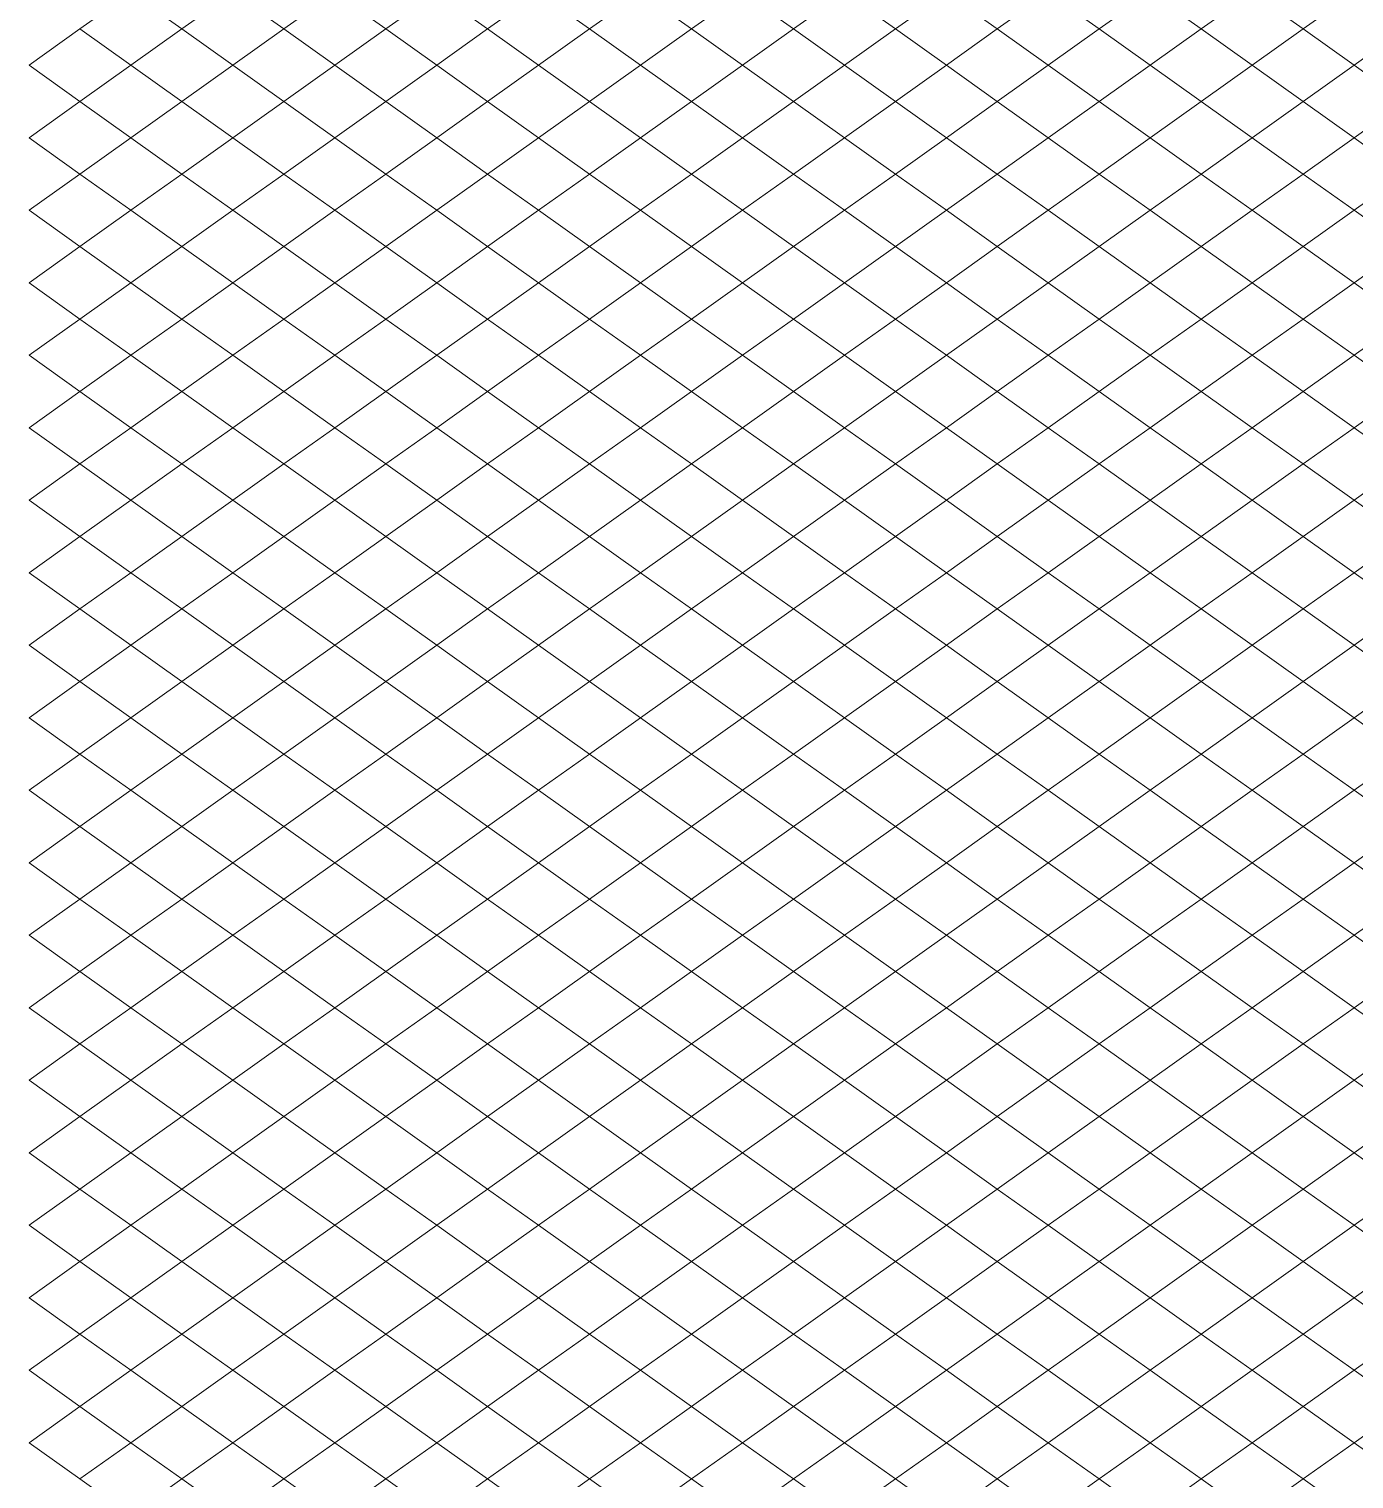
# Model space of a CAD drawing. Header units: millimetres. Extents: x 0 to 143, y 0 to 59.
# Drawn here: x 0.77 to 20.72, y 15.28 to 37.12 of the extents above; entities that cross this region are included whole.
import ezdxf

# ---------------------------------------------------------------- set-up
doc = ezdxf.new("R2010")
doc.units = ezdxf.units.MM
doc.layers.add('Основания', color=130, linetype='Continuous', lineweight=20)

msp = doc.modelspace()

# ---------------------------------------------------------------- linework, layer by layer
at = {"layer": 'Основания', "linetype": 'Continuous', "ltscale": 250}
for points in [[(2.303, 37.661), (1.535, 37.116), (2.303, 36.57), (3.07, 37.116)], [(3.838, 37.661), (3.07, 37.116), (3.838, 36.57), (4.605, 37.116)], [(5.373, 37.661), (4.605, 37.116), (5.373, 36.57), (6.14, 37.116)], [(6.908, 37.661), (6.14, 37.116), (6.908, 36.57), (7.675, 37.116)], [(8.443, 37.661), (7.675, 37.116), (8.443, 36.57), (9.21, 37.116)], [(9.978, 37.661), (9.21, 37.116), (9.978, 36.57), (10.745, 37.116)], [(11.513, 37.661), (10.745, 37.116), (11.513, 36.57), (12.28, 37.116)], [(13.048, 37.661), (12.28, 37.116), (13.048, 36.57), (13.815, 37.116)], [(14.583, 37.661), (13.815, 37.116), (14.583, 36.57), (15.35, 37.116)], [(16.118, 37.661), (15.35, 37.116), (16.118, 36.57), (16.885, 37.116)], [(17.653, 37.661), (16.885, 37.116), (17.653, 36.57), (18.42, 37.116)], [(19.188, 37.661), (18.42, 37.116), (19.188, 36.57), (19.955, 37.116)], [(20.723, 37.661), (19.955, 37.116), (20.723, 36.57), (21.49, 37.116)], [(1.535, 37.116), (0.768, 36.57), (1.535, 36.024), (2.303, 36.57)], [(3.07, 37.116), (2.303, 36.57), (3.07, 36.024), (3.838, 36.57)], [(4.605, 37.116), (3.838, 36.57), (4.605, 36.024), (5.373, 36.57)], [(6.14, 37.116), (5.373, 36.57), (6.14, 36.024), (6.908, 36.57)], [(7.675, 37.116), (6.908, 36.57), (7.675, 36.024), (8.443, 36.57)], [(9.21, 37.116), (8.443, 36.57), (9.21, 36.024), (9.978, 36.57)], [(10.745, 37.116), (9.978, 36.57), (10.745, 36.024), (11.513, 36.57)], [(12.28, 37.116), (11.513, 36.57), (12.28, 36.024), (13.048, 36.57)], [(13.815, 37.116), (13.048, 36.57), (13.815, 36.024), (14.583, 36.57)], [(15.35, 37.116), (14.583, 36.57), (15.35, 36.024), (16.118, 36.57)], [(16.885, 37.116), (16.118, 36.57), (16.885, 36.024), (17.653, 36.57)], [(18.42, 37.116), (17.653, 36.57), (18.42, 36.024), (19.188, 36.57)], [(19.955, 37.116), (19.188, 36.57), (19.955, 36.024), (20.723, 36.57)], [(21.49, 37.116), (20.723, 36.57), (21.49, 36.024), (22.258, 36.57)], [(2.303, 36.57), (1.535, 36.024), (2.303, 35.478), (3.07, 36.024)], [(3.838, 36.57), (3.07, 36.024), (3.838, 35.478), (4.605, 36.024)], [(5.373, 36.57), (4.605, 36.024), (5.373, 35.478), (6.14, 36.024)], [(6.908, 36.57), (6.14, 36.024), (6.908, 35.478), (7.675, 36.024)], [(8.443, 36.57), (7.675, 36.024), (8.443, 35.478), (9.21, 36.024)], [(9.978, 36.57), (9.21, 36.024), (9.978, 35.478), (10.745, 36.024)], [(11.513, 36.57), (10.745, 36.024), (11.513, 35.478), (12.28, 36.024)], [(13.048, 36.57), (12.28, 36.024), (13.048, 35.478), (13.815, 36.024)], [(14.583, 36.57), (13.815, 36.024), (14.583, 35.478), (15.35, 36.024)], [(16.118, 36.57), (15.35, 36.024), (16.118, 35.478), (16.885, 36.024)], [(17.653, 36.57), (16.885, 36.024), (17.653, 35.478), (18.42, 36.024)], [(19.188, 36.57), (18.42, 36.024), (19.188, 35.478), (19.955, 36.024)], [(20.723, 36.57), (19.955, 36.024), (20.723, 35.478), (21.49, 36.024)], [(1.535, 36.024), (0.768, 35.478), (1.535, 34.932), (2.303, 35.478)], [(3.07, 36.024), (2.303, 35.478), (3.07, 34.932), (3.838, 35.478)], [(4.605, 36.024), (3.838, 35.478), (4.605, 34.932), (5.373, 35.478)], [(6.14, 36.024), (5.373, 35.478), (6.14, 34.932), (6.908, 35.478)], [(7.675, 36.024), (6.908, 35.478), (7.675, 34.932), (8.443, 35.478)], [(9.21, 36.024), (8.443, 35.478), (9.21, 34.932), (9.978, 35.478)], [(10.745, 36.024), (9.978, 35.478), (10.745, 34.932), (11.513, 35.478)], [(12.28, 36.024), (11.513, 35.478), (12.28, 34.932), (13.048, 35.478)], [(13.815, 36.024), (13.048, 35.478), (13.815, 34.932), (14.583, 35.478)], [(15.35, 36.024), (14.583, 35.478), (15.35, 34.932), (16.118, 35.478)], [(16.885, 36.024), (16.118, 35.478), (16.885, 34.932), (17.653, 35.478)], [(18.42, 36.024), (17.653, 35.478), (18.42, 34.932), (19.188, 35.478)], [(19.955, 36.024), (19.188, 35.478), (19.955, 34.932), (20.723, 35.478)], [(21.49, 36.024), (20.723, 35.478), (21.49, 34.932), (22.258, 35.478)], [(2.303, 35.478), (1.535, 34.932), (2.303, 34.387), (3.07, 34.932)], [(3.838, 35.478), (3.07, 34.932), (3.838, 34.387), (4.605, 34.932)], [(5.373, 35.478), (4.605, 34.932), (5.373, 34.387), (6.14, 34.932)], [(6.908, 35.478), (6.14, 34.932), (6.908, 34.387), (7.675, 34.932)], [(8.443, 35.478), (7.675, 34.932), (8.443, 34.387), (9.21, 34.932)], [(9.978, 35.478), (9.21, 34.932), (9.978, 34.387), (10.745, 34.932)], [(11.513, 35.478), (10.745, 34.932), (11.513, 34.387), (12.28, 34.932)], [(13.048, 35.478), (12.28, 34.932), (13.048, 34.387), (13.815, 34.932)], [(14.583, 35.478), (13.815, 34.932), (14.583, 34.387), (15.35, 34.932)], [(16.118, 35.478), (15.35, 34.932), (16.118, 34.387), (16.885, 34.932)], [(17.653, 35.478), (16.885, 34.932), (17.653, 34.387), (18.42, 34.932)], [(19.188, 35.478), (18.42, 34.932), (19.188, 34.387), (19.955, 34.932)], [(20.723, 35.478), (19.955, 34.932), (20.723, 34.387), (21.49, 34.932)], [(1.535, 34.932), (0.768, 34.387), (1.535, 33.841), (2.303, 34.387)], [(3.07, 34.932), (2.303, 34.387), (3.07, 33.841), (3.838, 34.387)], [(4.605, 34.932), (3.838, 34.387), (4.605, 33.841), (5.373, 34.387)], [(6.14, 34.932), (5.373, 34.387), (6.14, 33.841), (6.908, 34.387)], [(7.675, 34.932), (6.908, 34.387), (7.675, 33.841), (8.443, 34.387)], [(9.21, 34.932), (8.443, 34.387), (9.21, 33.841), (9.978, 34.387)], [(10.745, 34.932), (9.978, 34.387), (10.745, 33.841), (11.513, 34.387)], [(12.28, 34.932), (11.513, 34.387), (12.28, 33.841), (13.048, 34.387)], [(13.815, 34.932), (13.048, 34.387), (13.815, 33.841), (14.583, 34.387)], [(15.35, 34.932), (14.583, 34.387), (15.35, 33.841), (16.118, 34.387)], [(16.885, 34.932), (16.118, 34.387), (16.885, 33.841), (17.653, 34.387)], [(18.42, 34.932), (17.653, 34.387), (18.42, 33.841), (19.188, 34.387)], [(19.955, 34.932), (19.188, 34.387), (19.955, 33.841), (20.723, 34.387)], [(2.303, 34.387), (1.535, 33.841), (2.303, 33.295), (3.07, 33.841)], [(3.838, 34.387), (3.07, 33.841), (3.838, 33.295), (4.605, 33.841)], [(5.373, 34.387), (4.605, 33.841), (5.373, 33.295), (6.14, 33.841)], [(6.908, 34.387), (6.14, 33.841), (6.908, 33.295), (7.675, 33.841)], [(8.443, 34.387), (7.675, 33.841), (8.443, 33.295), (9.21, 33.841)], [(9.978, 34.387), (9.21, 33.841), (9.978, 33.295), (10.745, 33.841)], [(11.513, 34.387), (10.745, 33.841), (11.513, 33.295), (12.28, 33.841)], [(13.048, 34.387), (12.28, 33.841), (13.048, 33.295), (13.815, 33.841)], [(14.583, 34.387), (13.815, 33.841), (14.583, 33.295), (15.35, 33.841)], [(16.118, 34.387), (15.35, 33.841), (16.118, 33.295), (16.885, 33.841)], [(17.653, 34.387), (16.885, 33.841), (17.653, 33.295), (18.42, 33.841)], [(19.188, 34.387), (18.42, 33.841), (19.188, 33.295), (19.955, 33.841)], [(20.723, 34.387), (19.955, 33.841), (20.723, 33.295), (21.49, 33.841)], [(1.535, 33.841), (0.768, 33.295), (1.535, 32.749), (2.303, 33.295)], [(3.07, 33.841), (2.303, 33.295), (3.07, 32.749), (3.838, 33.295)], [(4.605, 33.841), (3.838, 33.295), (4.605, 32.749), (5.373, 33.295)], [(6.14, 33.841), (5.373, 33.295), (6.14, 32.749), (6.908, 33.295)], [(7.675, 33.841), (6.908, 33.295), (7.675, 32.749), (8.443, 33.295)], [(9.21, 33.841), (8.443, 33.295), (9.21, 32.749), (9.978, 33.295)], [(10.745, 33.841), (9.978, 33.295), (10.745, 32.749), (11.513, 33.295)], [(12.28, 33.841), (11.513, 33.295), (12.28, 32.749), (13.048, 33.295)], [(13.815, 33.841), (13.048, 33.295), (13.815, 32.749), (14.583, 33.295)], [(15.35, 33.841), (14.583, 33.295), (15.35, 32.749), (16.118, 33.295)], [(16.885, 33.841), (16.118, 33.295), (16.885, 32.749), (17.653, 33.295)], [(18.42, 33.841), (17.653, 33.295), (18.42, 32.749), (19.188, 33.295)], [(19.955, 33.841), (19.188, 33.295), (19.955, 32.749), (20.723, 33.295)], [(2.303, 33.295), (1.535, 32.749), (2.303, 32.203), (3.07, 32.749)], [(3.838, 33.295), (3.07, 32.749), (3.838, 32.203), (4.605, 32.749)], [(5.373, 33.295), (4.605, 32.749), (5.373, 32.203), (6.14, 32.749)], [(6.908, 33.295), (6.14, 32.749), (6.908, 32.203), (7.675, 32.749)], [(8.443, 33.295), (7.675, 32.749), (8.443, 32.203), (9.21, 32.749)], [(9.978, 33.295), (9.21, 32.749), (9.978, 32.203), (10.745, 32.749)], [(11.513, 33.295), (10.745, 32.749), (11.513, 32.203), (12.28, 32.749)], [(13.048, 33.295), (12.28, 32.749), (13.048, 32.203), (13.815, 32.749)], [(14.583, 33.295), (13.815, 32.749), (14.583, 32.203), (15.35, 32.749)], [(16.118, 33.295), (15.35, 32.749), (16.118, 32.203), (16.885, 32.749)], [(17.653, 33.295), (16.885, 32.749), (17.653, 32.203), (18.42, 32.749)], [(19.188, 33.295), (18.42, 32.749), (19.188, 32.203), (19.955, 32.749)], [(20.723, 33.295), (19.955, 32.749), (20.723, 32.203), (21.49, 32.749)], [(1.535, 32.749), (0.768, 32.203), (1.535, 31.657), (2.303, 32.203)], [(3.07, 32.749), (2.303, 32.203), (3.07, 31.657), (3.838, 32.203)], [(4.605, 32.749), (3.838, 32.203), (4.605, 31.657), (5.373, 32.203)], [(6.14, 32.749), (5.373, 32.203), (6.14, 31.657), (6.908, 32.203)], [(7.675, 32.749), (6.908, 32.203), (7.675, 31.657), (8.443, 32.203)], [(9.21, 32.749), (8.443, 32.203), (9.21, 31.657), (9.978, 32.203)], [(10.745, 32.749), (9.978, 32.203), (10.745, 31.657), (11.513, 32.203)], [(12.28, 32.749), (11.513, 32.203), (12.28, 31.657), (13.048, 32.203)], [(13.815, 32.749), (13.048, 32.203), (13.815, 31.657), (14.583, 32.203)], [(15.35, 32.749), (14.583, 32.203), (15.35, 31.657), (16.118, 32.203)], [(16.885, 32.749), (16.118, 32.203), (16.885, 31.657), (17.653, 32.203)], [(18.42, 32.749), (17.653, 32.203), (18.42, 31.657), (19.188, 32.203)], [(19.955, 32.749), (19.188, 32.203), (19.955, 31.657), (20.723, 32.203)], [(2.303, 32.203), (1.535, 31.657), (2.303, 31.112), (3.07, 31.657)], [(3.838, 32.203), (3.07, 31.657), (3.838, 31.112), (4.605, 31.657)], [(5.373, 32.203), (4.605, 31.657), (5.373, 31.112), (6.14, 31.657)], [(6.908, 32.203), (6.14, 31.657), (6.908, 31.112), (7.675, 31.657)], [(8.443, 32.203), (7.675, 31.657), (8.443, 31.112), (9.21, 31.657)], [(9.978, 32.203), (9.21, 31.657), (9.978, 31.112), (10.745, 31.657)], [(11.513, 32.203), (10.745, 31.657), (11.513, 31.112), (12.28, 31.657)], [(13.048, 32.203), (12.28, 31.657), (13.048, 31.112), (13.815, 31.657)], [(14.583, 32.203), (13.815, 31.657), (14.583, 31.112), (15.35, 31.657)], [(16.118, 32.203), (15.35, 31.657), (16.118, 31.112), (16.885, 31.657)], [(17.653, 32.203), (16.885, 31.657), (17.653, 31.112), (18.42, 31.657)], [(19.188, 32.203), (18.42, 31.657), (19.188, 31.112), (19.955, 31.657)], [(20.723, 32.203), (19.955, 31.657), (20.723, 31.112), (21.49, 31.657)], [(1.535, 31.657), (0.768, 31.112), (1.535, 30.566), (2.303, 31.112)], [(3.07, 31.657), (2.303, 31.112), (3.07, 30.566), (3.838, 31.112)], [(4.605, 31.657), (3.838, 31.112), (4.605, 30.566), (5.373, 31.112)], [(6.14, 31.657), (5.373, 31.112), (6.14, 30.566), (6.908, 31.112)], [(7.675, 31.657), (6.908, 31.112), (7.675, 30.566), (8.443, 31.112)], [(9.21, 31.657), (8.443, 31.112), (9.21, 30.566), (9.978, 31.112)], [(10.745, 31.657), (9.978, 31.112), (10.745, 30.566), (11.513, 31.112)], [(12.28, 31.657), (11.513, 31.112), (12.28, 30.566), (13.048, 31.112)], [(13.815, 31.657), (13.048, 31.112), (13.815, 30.566), (14.583, 31.112)], [(15.35, 31.657), (14.583, 31.112), (15.35, 30.566), (16.118, 31.112)], [(16.885, 31.657), (16.118, 31.112), (16.885, 30.566), (17.653, 31.112)], [(18.42, 31.657), (17.653, 31.112), (18.42, 30.566), (19.188, 31.112)], [(19.955, 31.657), (19.188, 31.112), (19.955, 30.566), (20.723, 31.112)], [(2.303, 31.112), (1.535, 30.566), (2.303, 30.02), (3.07, 30.566)], [(3.838, 31.112), (3.07, 30.566), (3.838, 30.02), (4.605, 30.566)], [(5.373, 31.112), (4.605, 30.566), (5.373, 30.02), (6.14, 30.566)], [(6.908, 31.112), (6.14, 30.566), (6.908, 30.02), (7.675, 30.566)], [(8.443, 31.112), (7.675, 30.566), (8.443, 30.02), (9.21, 30.566)], [(9.978, 31.112), (9.21, 30.566), (9.978, 30.02), (10.745, 30.566)], [(11.513, 31.112), (10.745, 30.566), (11.513, 30.02), (12.28, 30.566)], [(13.048, 31.112), (12.28, 30.566), (13.048, 30.02), (13.815, 30.566)], [(14.583, 31.112), (13.815, 30.566), (14.583, 30.02), (15.35, 30.566)], [(16.118, 31.112), (15.35, 30.566), (16.118, 30.02), (16.885, 30.566)], [(17.653, 31.112), (16.885, 30.566), (17.653, 30.02), (18.42, 30.566)], [(19.188, 31.112), (18.42, 30.566), (19.188, 30.02), (19.955, 30.566)], [(20.723, 31.112), (19.955, 30.566), (20.723, 30.02), (21.49, 30.566)], [(1.535, 30.566), (0.768, 30.02), (1.535, 29.474), (2.303, 30.02)], [(3.07, 30.566), (2.303, 30.02), (3.07, 29.474), (3.838, 30.02)], [(4.605, 30.566), (3.838, 30.02), (4.605, 29.474), (5.373, 30.02)], [(6.14, 30.566), (5.373, 30.02), (6.14, 29.474), (6.908, 30.02)], [(7.675, 30.566), (6.908, 30.02), (7.675, 29.474), (8.443, 30.02)], [(9.21, 30.566), (8.443, 30.02), (9.21, 29.474), (9.978, 30.02)], [(10.745, 30.566), (9.978, 30.02), (10.745, 29.474), (11.513, 30.02)], [(12.28, 30.566), (11.513, 30.02), (12.28, 29.474), (13.048, 30.02)], [(13.815, 30.566), (13.048, 30.02), (13.815, 29.474), (14.583, 30.02)], [(15.35, 30.566), (14.583, 30.02), (15.35, 29.474), (16.118, 30.02)], [(16.885, 30.566), (16.118, 30.02), (16.885, 29.474), (17.653, 30.02)], [(18.42, 30.566), (17.653, 30.02), (18.42, 29.474), (19.188, 30.02)], [(19.955, 30.566), (19.188, 30.02), (19.955, 29.474), (20.723, 30.02)], [(2.303, 30.02), (1.535, 29.474), (2.303, 28.928), (3.07, 29.474)], [(3.838, 30.02), (3.07, 29.474), (3.838, 28.928), (4.605, 29.474)], [(5.373, 30.02), (4.605, 29.474), (5.373, 28.928), (6.14, 29.474)], [(6.908, 30.02), (6.14, 29.474), (6.908, 28.928), (7.675, 29.474)], [(8.443, 30.02), (7.675, 29.474), (8.443, 28.928), (9.21, 29.474)], [(9.978, 30.02), (9.21, 29.474), (9.978, 28.928), (10.745, 29.474)], [(11.513, 30.02), (10.745, 29.474), (11.513, 28.928), (12.28, 29.474)], [(13.048, 30.02), (12.28, 29.474), (13.048, 28.928), (13.815, 29.474)], [(14.583, 30.02), (13.815, 29.474), (14.583, 28.928), (15.35, 29.474)], [(16.118, 30.02), (15.35, 29.474), (16.118, 28.928), (16.885, 29.474)], [(17.653, 30.02), (16.885, 29.474), (17.653, 28.928), (18.42, 29.474)], [(19.188, 30.02), (18.42, 29.474), (19.188, 28.928), (19.955, 29.474)], [(20.723, 30.02), (19.955, 29.474), (20.723, 28.928), (21.49, 29.474)], [(1.535, 29.474), (0.768, 28.928), (1.535, 28.383), (2.303, 28.928)], [(3.07, 29.474), (2.303, 28.928), (3.07, 28.383), (3.838, 28.928)], [(4.605, 29.474), (3.838, 28.928), (4.605, 28.383), (5.373, 28.928)], [(6.14, 29.474), (5.373, 28.928), (6.14, 28.383), (6.908, 28.928)], [(7.675, 29.474), (6.908, 28.928), (7.675, 28.383), (8.443, 28.928)], [(9.21, 29.474), (8.443, 28.928), (9.21, 28.383), (9.978, 28.928)], [(10.745, 29.474), (9.978, 28.928), (10.745, 28.383), (11.513, 28.928)], [(12.28, 29.474), (11.513, 28.928), (12.28, 28.383), (13.048, 28.928)], [(13.815, 29.474), (13.048, 28.928), (13.815, 28.383), (14.583, 28.928)], [(15.35, 29.474), (14.583, 28.928), (15.35, 28.383), (16.118, 28.928)], [(16.885, 29.474), (16.118, 28.928), (16.885, 28.383), (17.653, 28.928)], [(18.42, 29.474), (17.653, 28.928), (18.42, 28.383), (19.188, 28.928)], [(19.955, 29.474), (19.188, 28.928), (19.955, 28.383), (20.723, 28.928)], [(2.303, 28.928), (1.535, 28.383), (2.303, 27.837), (3.07, 28.383)], [(3.838, 28.928), (3.07, 28.383), (3.838, 27.837), (4.605, 28.383)], [(5.373, 28.928), (4.605, 28.383), (5.373, 27.837), (6.14, 28.383)], [(6.908, 28.928), (6.14, 28.383), (6.908, 27.837), (7.675, 28.383)], [(8.443, 28.928), (7.675, 28.383), (8.443, 27.837), (9.21, 28.383)], [(9.978, 28.928), (9.21, 28.383), (9.978, 27.837), (10.745, 28.383)], [(11.513, 28.928), (10.745, 28.383), (11.513, 27.837), (12.28, 28.383)], [(13.048, 28.928), (12.28, 28.383), (13.048, 27.837), (13.815, 28.383)], [(14.583, 28.928), (13.815, 28.383), (14.583, 27.837), (15.35, 28.383)], [(16.118, 28.928), (15.35, 28.383), (16.118, 27.837), (16.885, 28.383)], [(17.653, 28.928), (16.885, 28.383), (17.653, 27.837), (18.42, 28.383)], [(19.188, 28.928), (18.42, 28.383), (19.188, 27.837), (19.955, 28.383)], [(20.723, 28.928), (19.955, 28.383), (20.723, 27.837), (21.49, 28.383)], [(1.535, 28.383), (0.768, 27.837), (1.535, 27.291), (2.303, 27.837)], [(3.07, 28.383), (2.303, 27.837), (3.07, 27.291), (3.838, 27.837)], [(4.605, 28.383), (3.838, 27.837), (4.605, 27.291), (5.373, 27.837)], [(6.14, 28.383), (5.373, 27.837), (6.14, 27.291), (6.908, 27.837)], [(7.675, 28.383), (6.908, 27.837), (7.675, 27.291), (8.443, 27.837)], [(9.21, 28.383), (8.443, 27.837), (9.21, 27.291), (9.978, 27.837)], [(10.745, 28.383), (9.978, 27.837), (10.745, 27.291), (11.513, 27.837)], [(12.28, 28.383), (11.513, 27.837), (12.28, 27.291), (13.048, 27.837)], [(13.815, 28.383), (13.048, 27.837), (13.815, 27.291), (14.583, 27.837)], [(15.35, 28.383), (14.583, 27.837), (15.35, 27.291), (16.118, 27.837)], [(16.885, 28.383), (16.118, 27.837), (16.885, 27.291), (17.653, 27.837)], [(18.42, 28.383), (17.653, 27.837), (18.42, 27.291), (19.188, 27.837)], [(19.955, 28.383), (19.188, 27.837), (19.955, 27.291), (20.723, 27.837)], [(2.303, 27.837), (1.535, 27.291), (2.303, 26.745), (3.07, 27.291)], [(3.838, 27.837), (3.07, 27.291), (3.838, 26.745), (4.605, 27.291)], [(5.373, 27.837), (4.605, 27.291), (5.373, 26.745), (6.14, 27.291)], [(6.908, 27.837), (6.14, 27.291), (6.908, 26.745), (7.675, 27.291)], [(8.443, 27.837), (7.675, 27.291), (8.443, 26.745), (9.21, 27.291)], [(9.978, 27.837), (9.21, 27.291), (9.978, 26.745), (10.745, 27.291)], [(11.513, 27.837), (10.745, 27.291), (11.513, 26.745), (12.28, 27.291)], [(13.048, 27.837), (12.28, 27.291), (13.048, 26.745), (13.815, 27.291)], [(14.583, 27.837), (13.815, 27.291), (14.583, 26.745), (15.35, 27.291)], [(16.118, 27.837), (15.35, 27.291), (16.118, 26.745), (16.885, 27.291)], [(17.653, 27.837), (16.885, 27.291), (17.653, 26.745), (18.42, 27.291)], [(19.188, 27.837), (18.42, 27.291), (19.188, 26.745), (19.955, 27.291)], [(20.723, 27.837), (19.955, 27.291), (20.723, 26.745), (21.49, 27.291)], [(1.535, 27.291), (0.768, 26.745), (1.535, 26.199), (2.303, 26.745)], [(3.07, 27.291), (2.303, 26.745), (3.07, 26.199), (3.838, 26.745)], [(4.605, 27.291), (3.838, 26.745), (4.605, 26.199), (5.373, 26.745)], [(6.14, 27.291), (5.373, 26.745), (6.14, 26.199), (6.908, 26.745)], [(7.675, 27.291), (6.908, 26.745), (7.675, 26.199), (8.443, 26.745)], [(9.21, 27.291), (8.443, 26.745), (9.21, 26.199), (9.978, 26.745)], [(10.745, 27.291), (9.978, 26.745), (10.745, 26.199), (11.513, 26.745)], [(12.28, 27.291), (11.513, 26.745), (12.28, 26.199), (13.048, 26.745)], [(13.815, 27.291), (13.048, 26.745), (13.815, 26.199), (14.583, 26.745)], [(15.35, 27.291), (14.583, 26.745), (15.35, 26.199), (16.118, 26.745)], [(16.885, 27.291), (16.118, 26.745), (16.885, 26.199), (17.653, 26.745)], [(18.42, 27.291), (17.653, 26.745), (18.42, 26.199), (19.188, 26.745)], [(19.955, 27.291), (19.188, 26.745), (19.955, 26.199), (20.723, 26.745)], [(2.303, 26.745), (1.535, 26.199), (2.303, 25.653), (3.07, 26.199)], [(3.838, 26.745), (3.07, 26.199), (3.838, 25.653), (4.605, 26.199)], [(5.373, 26.745), (4.605, 26.199), (5.373, 25.653), (6.14, 26.199)], [(6.908, 26.745), (6.14, 26.199), (6.908, 25.653), (7.675, 26.199)], [(8.443, 26.745), (7.675, 26.199), (8.443, 25.653), (9.21, 26.199)], [(9.978, 26.745), (9.21, 26.199), (9.978, 25.653), (10.745, 26.199)], [(11.513, 26.745), (10.745, 26.199), (11.513, 25.653), (12.28, 26.199)], [(13.048, 26.745), (12.28, 26.199), (13.048, 25.653), (13.815, 26.199)], [(14.583, 26.745), (13.815, 26.199), (14.583, 25.653), (15.35, 26.199)], [(16.118, 26.745), (15.35, 26.199), (16.118, 25.653), (16.885, 26.199)], [(17.653, 26.745), (16.885, 26.199), (17.653, 25.653), (18.42, 26.199)], [(19.188, 26.745), (18.42, 26.199), (19.188, 25.653), (19.955, 26.199)], [(20.723, 26.745), (19.955, 26.199), (20.723, 25.653), (21.49, 26.199)], [(1.535, 26.199), (0.768, 25.653), (1.535, 25.108), (2.303, 25.653)], [(3.07, 26.199), (2.303, 25.653), (3.07, 25.108), (3.838, 25.653)], [(4.605, 26.199), (3.838, 25.653), (4.605, 25.108), (5.373, 25.653)], [(6.14, 26.199), (5.373, 25.653), (6.14, 25.108), (6.908, 25.653)], [(7.675, 26.199), (6.908, 25.653), (7.675, 25.108), (8.443, 25.653)], [(9.21, 26.199), (8.443, 25.653), (9.21, 25.108), (9.978, 25.653)], [(10.745, 26.199), (9.978, 25.653), (10.745, 25.108), (11.513, 25.653)], [(12.28, 26.199), (11.513, 25.653), (12.28, 25.108), (13.048, 25.653)], [(13.815, 26.199), (13.048, 25.653), (13.815, 25.108), (14.583, 25.653)], [(15.35, 26.199), (14.583, 25.653), (15.35, 25.108), (16.118, 25.653)], [(16.885, 26.199), (16.118, 25.653), (16.885, 25.108), (17.653, 25.653)], [(18.42, 26.199), (17.653, 25.653), (18.42, 25.108), (19.188, 25.653)], [(19.955, 26.199), (19.188, 25.653), (19.955, 25.108), (20.723, 25.653)], [(2.303, 25.653), (1.535, 25.108), (2.303, 24.562), (3.07, 25.108)], [(3.838, 25.653), (3.07, 25.108), (3.838, 24.562), (4.605, 25.108)], [(5.373, 25.653), (4.605, 25.108), (5.373, 24.562), (6.14, 25.108)], [(6.908, 25.653), (6.14, 25.108), (6.908, 24.562), (7.675, 25.108)], [(8.443, 25.653), (7.675, 25.108), (8.443, 24.562), (9.21, 25.108)], [(9.978, 25.653), (9.21, 25.108), (9.978, 24.562), (10.745, 25.108)], [(11.513, 25.653), (10.745, 25.108), (11.513, 24.562), (12.28, 25.108)], [(13.048, 25.653), (12.28, 25.108), (13.048, 24.562), (13.815, 25.108)], [(14.583, 25.653), (13.815, 25.108), (14.583, 24.562), (15.35, 25.108)], [(16.118, 25.653), (15.35, 25.108), (16.118, 24.562), (16.885, 25.108)], [(17.653, 25.653), (16.885, 25.108), (17.653, 24.562), (18.42, 25.108)], [(19.188, 25.653), (18.42, 25.108), (19.188, 24.562), (19.955, 25.108)], [(20.723, 25.653), (19.955, 25.108), (20.723, 24.562), (21.49, 25.108)], [(1.535, 25.108), (0.768, 24.562), (1.535, 24.016), (2.303, 24.562)], [(3.07, 25.108), (2.303, 24.562), (3.07, 24.016), (3.838, 24.562)], [(4.605, 25.108), (3.838, 24.562), (4.605, 24.016), (5.373, 24.562)], [(6.14, 25.108), (5.373, 24.562), (6.14, 24.016), (6.908, 24.562)], [(7.675, 25.108), (6.908, 24.562), (7.675, 24.016), (8.443, 24.562)], [(9.21, 25.108), (8.443, 24.562), (9.21, 24.016), (9.978, 24.562)], [(10.745, 25.108), (9.978, 24.562), (10.745, 24.016), (11.513, 24.562)], [(12.28, 25.108), (11.513, 24.562), (12.28, 24.016), (13.048, 24.562)], [(13.815, 25.108), (13.048, 24.562), (13.815, 24.016), (14.583, 24.562)], [(15.35, 25.108), (14.583, 24.562), (15.35, 24.016), (16.118, 24.562)], [(16.885, 25.108), (16.118, 24.562), (16.885, 24.016), (17.653, 24.562)], [(18.42, 25.108), (17.653, 24.562), (18.42, 24.016), (19.188, 24.562)], [(19.955, 25.108), (19.188, 24.562), (19.955, 24.016), (20.723, 24.562)], [(2.303, 24.562), (1.535, 24.016), (2.303, 23.47), (3.07, 24.016)], [(3.838, 24.562), (3.07, 24.016), (3.838, 23.47), (4.605, 24.016)], [(5.373, 24.562), (4.605, 24.016), (5.373, 23.47), (6.14, 24.016)], [(6.908, 24.562), (6.14, 24.016), (6.908, 23.47), (7.675, 24.016)], [(8.443, 24.562), (7.675, 24.016), (8.443, 23.47), (9.21, 24.016)], [(9.978, 24.562), (9.21, 24.016), (9.978, 23.47), (10.745, 24.016)], [(11.513, 24.562), (10.745, 24.016), (11.513, 23.47), (12.28, 24.016)], [(13.048, 24.562), (12.28, 24.016), (13.048, 23.47), (13.815, 24.016)], [(14.583, 24.562), (13.815, 24.016), (14.583, 23.47), (15.35, 24.016)], [(16.118, 24.562), (15.35, 24.016), (16.118, 23.47), (16.885, 24.016)], [(17.653, 24.562), (16.885, 24.016), (17.653, 23.47), (18.42, 24.016)], [(19.188, 24.562), (18.42, 24.016), (19.188, 23.47), (19.955, 24.016)], [(20.723, 24.562), (19.955, 24.016), (20.723, 23.47), (21.49, 24.016)], [(1.535, 24.016), (0.768, 23.47), (1.535, 22.924), (2.303, 23.47)], [(3.07, 24.016), (2.303, 23.47), (3.07, 22.924), (3.838, 23.47)], [(4.605, 24.016), (3.838, 23.47), (4.605, 22.924), (5.373, 23.47)], [(6.14, 24.016), (5.373, 23.47), (6.14, 22.924), (6.908, 23.47)], [(7.675, 24.016), (6.908, 23.47), (7.675, 22.924), (8.443, 23.47)], [(9.21, 24.016), (8.443, 23.47), (9.21, 22.924), (9.978, 23.47)], [(10.745, 24.016), (9.978, 23.47), (10.745, 22.924), (11.513, 23.47)], [(12.28, 24.016), (11.513, 23.47), (12.28, 22.924), (13.048, 23.47)], [(13.815, 24.016), (13.048, 23.47), (13.815, 22.924), (14.583, 23.47)], [(15.35, 24.016), (14.583, 23.47), (15.35, 22.924), (16.118, 23.47)], [(16.885, 24.016), (16.118, 23.47), (16.885, 22.924), (17.653, 23.47)], [(18.42, 24.016), (17.653, 23.47), (18.42, 22.924), (19.188, 23.47)], [(19.955, 24.016), (19.188, 23.47), (19.955, 22.924), (20.723, 23.47)], [(2.303, 23.47), (1.535, 22.924), (2.303, 22.379), (3.07, 22.924)], [(3.838, 23.47), (3.07, 22.924), (3.838, 22.379), (4.605, 22.924)], [(5.373, 23.47), (4.605, 22.924), (5.373, 22.379), (6.14, 22.924)], [(6.908, 23.47), (6.14, 22.924), (6.908, 22.379), (7.675, 22.924)], [(8.443, 23.47), (7.675, 22.924), (8.443, 22.379), (9.21, 22.924)], [(9.978, 23.47), (9.21, 22.924), (9.978, 22.379), (10.745, 22.924)], [(11.513, 23.47), (10.745, 22.924), (11.513, 22.379), (12.28, 22.924)], [(13.048, 23.47), (12.28, 22.924), (13.048, 22.379), (13.815, 22.924)], [(14.583, 23.47), (13.815, 22.924), (14.583, 22.379), (15.35, 22.924)], [(16.118, 23.47), (15.35, 22.924), (16.118, 22.379), (16.885, 22.924)], [(17.653, 23.47), (16.885, 22.924), (17.653, 22.379), (18.42, 22.924)], [(19.188, 23.47), (18.42, 22.924), (19.188, 22.379), (19.955, 22.924)], [(20.723, 23.47), (19.955, 22.924), (20.723, 22.379), (21.49, 22.924)], [(1.535, 22.924), (0.768, 22.379), (1.535, 21.833), (2.303, 22.379)], [(3.07, 22.924), (2.303, 22.379), (3.07, 21.833), (3.838, 22.379)], [(4.605, 22.924), (3.838, 22.379), (4.605, 21.833), (5.373, 22.379)], [(6.14, 22.924), (5.373, 22.379), (6.14, 21.833), (6.908, 22.379)], [(7.675, 22.924), (6.908, 22.379), (7.675, 21.833), (8.443, 22.379)], [(9.21, 22.924), (8.443, 22.379), (9.21, 21.833), (9.978, 22.379)], [(10.745, 22.924), (9.978, 22.379), (10.745, 21.833), (11.513, 22.379)], [(12.28, 22.924), (11.513, 22.379), (12.28, 21.833), (13.048, 22.379)], [(13.815, 22.924), (13.048, 22.379), (13.815, 21.833), (14.583, 22.379)], [(15.35, 22.924), (14.583, 22.379), (15.35, 21.833), (16.118, 22.379)], [(16.885, 22.924), (16.118, 22.379), (16.885, 21.833), (17.653, 22.379)], [(18.42, 22.924), (17.653, 22.379), (18.42, 21.833), (19.188, 22.379)], [(19.955, 22.924), (19.188, 22.379), (19.955, 21.833), (20.723, 22.379)], [(2.303, 22.379), (1.535, 21.833), (2.303, 21.287), (3.07, 21.833)], [(3.838, 22.379), (3.07, 21.833), (3.838, 21.287), (4.605, 21.833)], [(5.373, 22.379), (4.605, 21.833), (5.373, 21.287), (6.14, 21.833)], [(6.908, 22.379), (6.14, 21.833), (6.908, 21.287), (7.675, 21.833)], [(8.443, 22.379), (7.675, 21.833), (8.443, 21.287), (9.21, 21.833)], [(9.978, 22.379), (9.21, 21.833), (9.978, 21.287), (10.745, 21.833)], [(11.513, 22.379), (10.745, 21.833), (11.513, 21.287), (12.28, 21.833)], [(13.048, 22.379), (12.28, 21.833), (13.048, 21.287), (13.815, 21.833)], [(14.583, 22.379), (13.815, 21.833), (14.583, 21.287), (15.35, 21.833)], [(16.118, 22.379), (15.35, 21.833), (16.118, 21.287), (16.885, 21.833)], [(17.653, 22.379), (16.885, 21.833), (17.653, 21.287), (18.42, 21.833)], [(19.188, 22.379), (18.42, 21.833), (19.188, 21.287), (19.955, 21.833)], [(20.723, 22.379), (19.955, 21.833), (20.723, 21.287), (21.49, 21.833)], [(1.535, 21.833), (0.768, 21.287), (1.535, 20.741), (2.303, 21.287)], [(3.07, 21.833), (2.303, 21.287), (3.07, 20.741), (3.838, 21.287)], [(4.605, 21.833), (3.838, 21.287), (4.605, 20.741), (5.373, 21.287)], [(6.14, 21.833), (5.373, 21.287), (6.14, 20.741), (6.908, 21.287)], [(7.675, 21.833), (6.908, 21.287), (7.675, 20.741), (8.443, 21.287)], [(9.21, 21.833), (8.443, 21.287), (9.21, 20.741), (9.978, 21.287)], [(10.745, 21.833), (9.978, 21.287), (10.745, 20.741), (11.513, 21.287)], [(12.28, 21.833), (11.513, 21.287), (12.28, 20.741), (13.048, 21.287)], [(13.815, 21.833), (13.048, 21.287), (13.815, 20.741), (14.583, 21.287)], [(15.35, 21.833), (14.583, 21.287), (15.35, 20.741), (16.118, 21.287)], [(16.885, 21.833), (16.118, 21.287), (16.885, 20.741), (17.653, 21.287)], [(18.42, 21.833), (17.653, 21.287), (18.42, 20.741), (19.188, 21.287)], [(19.955, 21.833), (19.188, 21.287), (19.955, 20.741), (20.723, 21.287)], [(2.303, 21.287), (1.535, 20.741), (2.303, 20.195), (3.07, 20.741)], [(3.838, 21.287), (3.07, 20.741), (3.838, 20.195), (4.605, 20.741)], [(5.373, 21.287), (4.605, 20.741), (5.373, 20.195), (6.14, 20.741)], [(6.908, 21.287), (6.14, 20.741), (6.908, 20.195), (7.675, 20.741)], [(8.443, 21.287), (7.675, 20.741), (8.443, 20.195), (9.21, 20.741)], [(9.978, 21.287), (9.21, 20.741), (9.978, 20.195), (10.745, 20.741)], [(11.513, 21.287), (10.745, 20.741), (11.513, 20.195), (12.28, 20.741)], [(13.048, 21.287), (12.28, 20.741), (13.048, 20.195), (13.815, 20.741)], [(14.583, 21.287), (13.815, 20.741), (14.583, 20.195), (15.35, 20.741)], [(16.118, 21.287), (15.35, 20.741), (16.118, 20.195), (16.885, 20.741)], [(17.653, 21.287), (16.885, 20.741), (17.653, 20.195), (18.42, 20.741)], [(19.188, 21.287), (18.42, 20.741), (19.188, 20.195), (19.955, 20.741)], [(20.723, 21.287), (19.955, 20.741), (20.723, 20.195), (21.49, 20.741)], [(1.535, 20.741), (0.768, 20.195), (1.535, 19.649), (2.303, 20.195)], [(3.07, 20.741), (2.303, 20.195), (3.07, 19.649), (3.838, 20.195)], [(4.605, 20.741), (3.838, 20.195), (4.605, 19.649), (5.373, 20.195)], [(6.14, 20.741), (5.373, 20.195), (6.14, 19.649), (6.908, 20.195)], [(7.675, 20.741), (6.908, 20.195), (7.675, 19.649), (8.443, 20.195)], [(9.21, 20.741), (8.443, 20.195), (9.21, 19.649), (9.978, 20.195)], [(10.745, 20.741), (9.978, 20.195), (10.745, 19.649), (11.513, 20.195)], [(12.28, 20.741), (11.513, 20.195), (12.28, 19.649), (13.048, 20.195)], [(13.815, 20.741), (13.048, 20.195), (13.815, 19.649), (14.583, 20.195)], [(15.35, 20.741), (14.583, 20.195), (15.35, 19.649), (16.118, 20.195)], [(16.885, 20.741), (16.118, 20.195), (16.885, 19.649), (17.653, 20.195)], [(18.42, 20.741), (17.653, 20.195), (18.42, 19.649), (19.188, 20.195)], [(19.955, 20.741), (19.188, 20.195), (19.955, 19.649), (20.723, 20.195)], [(2.303, 20.195), (1.535, 19.649), (2.303, 19.104), (3.07, 19.649)], [(3.838, 20.195), (3.07, 19.649), (3.838, 19.104), (4.605, 19.649)], [(5.373, 20.195), (4.605, 19.649), (5.373, 19.104), (6.14, 19.649)], [(6.908, 20.195), (6.14, 19.649), (6.908, 19.104), (7.675, 19.649)], [(8.443, 20.195), (7.675, 19.649), (8.443, 19.104), (9.21, 19.649)], [(9.978, 20.195), (9.21, 19.649), (9.978, 19.104), (10.745, 19.649)], [(11.513, 20.195), (10.745, 19.649), (11.513, 19.104), (12.28, 19.649)], [(13.048, 20.195), (12.28, 19.649), (13.048, 19.104), (13.815, 19.649)], [(14.583, 20.195), (13.815, 19.649), (14.583, 19.104), (15.35, 19.649)], [(16.118, 20.195), (15.35, 19.649), (16.118, 19.104), (16.885, 19.649)], [(17.653, 20.195), (16.885, 19.649), (17.653, 19.104), (18.42, 19.649)], [(19.188, 20.195), (18.42, 19.649), (19.188, 19.104), (19.955, 19.649)], [(20.723, 20.195), (19.955, 19.649), (20.723, 19.104), (21.49, 19.649)], [(1.535, 19.649), (0.768, 19.104), (1.535, 18.558), (2.303, 19.104)], [(3.07, 19.649), (2.303, 19.104), (3.07, 18.558), (3.838, 19.104)], [(4.605, 19.649), (3.838, 19.104), (4.605, 18.558), (5.373, 19.104)], [(6.14, 19.649), (5.373, 19.104), (6.14, 18.558), (6.908, 19.104)], [(7.675, 19.649), (6.908, 19.104), (7.675, 18.558), (8.443, 19.104)], [(9.21, 19.649), (8.443, 19.104), (9.21, 18.558), (9.978, 19.104)], [(10.745, 19.649), (9.978, 19.104), (10.745, 18.558), (11.513, 19.104)], [(12.28, 19.649), (11.513, 19.104), (12.28, 18.558), (13.048, 19.104)], [(13.815, 19.649), (13.048, 19.104), (13.815, 18.558), (14.583, 19.104)], [(15.35, 19.649), (14.583, 19.104), (15.35, 18.558), (16.118, 19.104)], [(16.885, 19.649), (16.118, 19.104), (16.885, 18.558), (17.653, 19.104)], [(18.42, 19.649), (17.653, 19.104), (18.42, 18.558), (19.188, 19.104)], [(19.955, 19.649), (19.188, 19.104), (19.955, 18.558), (20.723, 19.104)], [(2.303, 19.104), (1.535, 18.558), (2.303, 18.012), (3.07, 18.558)], [(3.838, 19.104), (3.07, 18.558), (3.838, 18.012), (4.605, 18.558)], [(5.373, 19.104), (4.605, 18.558), (5.373, 18.012), (6.14, 18.558)], [(6.908, 19.104), (6.14, 18.558), (6.908, 18.012), (7.675, 18.558)], [(8.443, 19.104), (7.675, 18.558), (8.443, 18.012), (9.21, 18.558)], [(9.978, 19.104), (9.21, 18.558), (9.978, 18.012), (10.745, 18.558)], [(11.513, 19.104), (10.745, 18.558), (11.513, 18.012), (12.28, 18.558)], [(13.048, 19.104), (12.28, 18.558), (13.048, 18.012), (13.815, 18.558)], [(14.583, 19.104), (13.815, 18.558), (14.583, 18.012), (15.35, 18.558)], [(16.118, 19.104), (15.35, 18.558), (16.118, 18.012), (16.885, 18.558)], [(17.653, 19.104), (16.885, 18.558), (17.653, 18.012), (18.42, 18.558)], [(19.188, 19.104), (18.42, 18.558), (19.188, 18.012), (19.955, 18.558)], [(20.723, 19.104), (19.955, 18.558), (20.723, 18.012), (21.49, 18.558)], [(1.535, 18.558), (0.768, 18.012), (1.535, 17.466), (2.303, 18.012)], [(3.07, 18.558), (2.303, 18.012), (3.07, 17.466), (3.838, 18.012)], [(4.605, 18.558), (3.838, 18.012), (4.605, 17.466), (5.373, 18.012)], [(6.14, 18.558), (5.373, 18.012), (6.14, 17.466), (6.908, 18.012)], [(7.675, 18.558), (6.908, 18.012), (7.675, 17.466), (8.443, 18.012)], [(9.21, 18.558), (8.443, 18.012), (9.21, 17.466), (9.978, 18.012)], [(10.745, 18.558), (9.978, 18.012), (10.745, 17.466), (11.513, 18.012)], [(12.28, 18.558), (11.513, 18.012), (12.28, 17.466), (13.048, 18.012)], [(13.815, 18.558), (13.048, 18.012), (13.815, 17.466), (14.583, 18.012)], [(15.35, 18.558), (14.583, 18.012), (15.35, 17.466), (16.118, 18.012)], [(16.885, 18.558), (16.118, 18.012), (16.885, 17.466), (17.653, 18.012)], [(18.42, 18.558), (17.653, 18.012), (18.42, 17.466), (19.188, 18.012)], [(19.955, 18.558), (19.188, 18.012), (19.955, 17.466), (20.723, 18.012)], [(2.303, 18.012), (1.535, 17.466), (2.303, 16.92), (3.07, 17.466)], [(3.838, 18.012), (3.07, 17.466), (3.838, 16.92), (4.605, 17.466)], [(5.373, 18.012), (4.605, 17.466), (5.373, 16.92), (6.14, 17.466)], [(6.908, 18.012), (6.14, 17.466), (6.908, 16.92), (7.675, 17.466)], [(8.443, 18.012), (7.675, 17.466), (8.443, 16.92), (9.21, 17.466)], [(9.978, 18.012), (9.21, 17.466), (9.978, 16.92), (10.745, 17.466)], [(11.513, 18.012), (10.745, 17.466), (11.513, 16.92), (12.28, 17.466)], [(13.048, 18.012), (12.28, 17.466), (13.048, 16.92), (13.815, 17.466)], [(14.583, 18.012), (13.815, 17.466), (14.583, 16.92), (15.35, 17.466)], [(16.118, 18.012), (15.35, 17.466), (16.118, 16.92), (16.885, 17.466)], [(17.653, 18.012), (16.885, 17.466), (17.653, 16.92), (18.42, 17.466)], [(19.188, 18.012), (18.42, 17.466), (19.188, 16.92), (19.955, 17.466)], [(20.723, 18.012), (19.955, 17.466), (20.723, 16.92), (21.49, 17.466)], [(1.535, 17.466), (0.768, 16.92), (1.535, 16.375), (2.303, 16.92)], [(3.07, 17.466), (2.303, 16.92), (3.07, 16.375), (3.838, 16.92)], [(4.605, 17.466), (3.838, 16.92), (4.605, 16.375), (5.373, 16.92)], [(6.14, 17.466), (5.373, 16.92), (6.14, 16.375), (6.908, 16.92)], [(7.675, 17.466), (6.908, 16.92), (7.675, 16.375), (8.443, 16.92)], [(9.21, 17.466), (8.443, 16.92), (9.21, 16.375), (9.978, 16.92)], [(10.745, 17.466), (9.978, 16.92), (10.745, 16.375), (11.513, 16.92)], [(12.28, 17.466), (11.513, 16.92), (12.28, 16.375), (13.048, 16.92)], [(13.815, 17.466), (13.048, 16.92), (13.815, 16.375), (14.583, 16.92)], [(15.35, 17.466), (14.583, 16.92), (15.35, 16.375), (16.118, 16.92)], [(16.885, 17.466), (16.118, 16.92), (16.885, 16.375), (17.653, 16.92)], [(18.42, 17.466), (17.653, 16.92), (18.42, 16.375), (19.188, 16.92)], [(19.955, 17.466), (19.188, 16.92), (19.955, 16.375), (20.723, 16.92)], [(2.303, 16.92), (1.535, 16.375), (2.303, 15.829), (3.07, 16.375)], [(3.838, 16.92), (3.07, 16.375), (3.838, 15.829), (4.605, 16.375)], [(5.373, 16.92), (4.605, 16.375), (5.373, 15.829), (6.14, 16.375)], [(6.908, 16.92), (6.14, 16.375), (6.908, 15.829), (7.675, 16.375)], [(8.443, 16.92), (7.675, 16.375), (8.443, 15.829), (9.21, 16.375)], [(9.978, 16.92), (9.21, 16.375), (9.978, 15.829), (10.745, 16.375)], [(11.513, 16.92), (10.745, 16.375), (11.513, 15.829), (12.28, 16.375)], [(13.048, 16.92), (12.28, 16.375), (13.048, 15.829), (13.815, 16.375)], [(14.583, 16.92), (13.815, 16.375), (14.583, 15.829), (15.35, 16.375)], [(16.118, 16.92), (15.35, 16.375), (16.118, 15.829), (16.885, 16.375)], [(17.653, 16.92), (16.885, 16.375), (17.653, 15.829), (18.42, 16.375)], [(19.188, 16.92), (18.42, 16.375), (19.188, 15.829), (19.955, 16.375)], [(20.723, 16.92), (19.955, 16.375), (20.723, 15.829), (21.49, 16.375)], [(1.535, 16.375), (0.768, 15.829), (1.535, 15.283), (2.303, 15.829)], [(3.07, 16.375), (2.303, 15.829), (3.07, 15.283), (3.838, 15.829)], [(4.605, 16.375), (3.838, 15.829), (4.605, 15.283), (5.373, 15.829)], [(6.14, 16.375), (5.373, 15.829), (6.14, 15.283), (6.908, 15.829)], [(7.675, 16.375), (6.908, 15.829), (7.675, 15.283), (8.443, 15.829)], [(9.21, 16.375), (8.443, 15.829), (9.21, 15.283), (9.978, 15.829)], [(10.745, 16.375), (9.978, 15.829), (10.745, 15.283), (11.513, 15.829)], [(12.28, 16.375), (11.513, 15.829), (12.28, 15.283), (13.048, 15.829)], [(13.815, 16.375), (13.048, 15.829), (13.815, 15.283), (14.583, 15.829)], [(15.35, 16.375), (14.583, 15.829), (15.35, 15.283), (16.118, 15.829)], [(16.885, 16.375), (16.118, 15.829), (16.885, 15.283), (17.653, 15.829)], [(18.42, 16.375), (17.653, 15.829), (18.42, 15.283), (19.188, 15.829)], [(19.955, 16.375), (19.188, 15.829), (19.955, 15.283), (20.723, 15.829)], [(2.303, 15.829), (1.535, 15.283), (2.303, 14.737), (3.07, 15.283)], [(3.838, 15.829), (3.07, 15.283), (3.838, 14.737), (4.605, 15.283)], [(5.373, 15.829), (4.605, 15.283), (5.373, 14.737), (6.14, 15.283)], [(6.908, 15.829), (6.14, 15.283), (6.908, 14.737), (7.675, 15.283)], [(8.443, 15.829), (7.675, 15.283), (8.443, 14.737), (9.21, 15.283)], [(9.978, 15.829), (9.21, 15.283), (9.978, 14.737), (10.745, 15.283)], [(11.513, 15.829), (10.745, 15.283), (11.513, 14.737), (12.28, 15.283)], [(13.048, 15.829), (12.28, 15.283), (13.048, 14.737), (13.815, 15.283)], [(14.583, 15.829), (13.815, 15.283), (14.583, 14.737), (15.35, 15.283)], [(16.118, 15.829), (15.35, 15.283), (16.118, 14.737), (16.885, 15.283)], [(17.653, 15.829), (16.885, 15.283), (17.653, 14.737), (18.42, 15.283)], [(19.188, 15.829), (18.42, 15.283), (19.188, 14.737), (19.955, 15.283)], [(20.723, 15.829), (19.955, 15.283), (20.723, 14.737), (21.49, 15.283)]]:
    msp.add_lwpolyline(points, close=True, dxfattribs=at)

doc.saveas('drawing.dxf')
